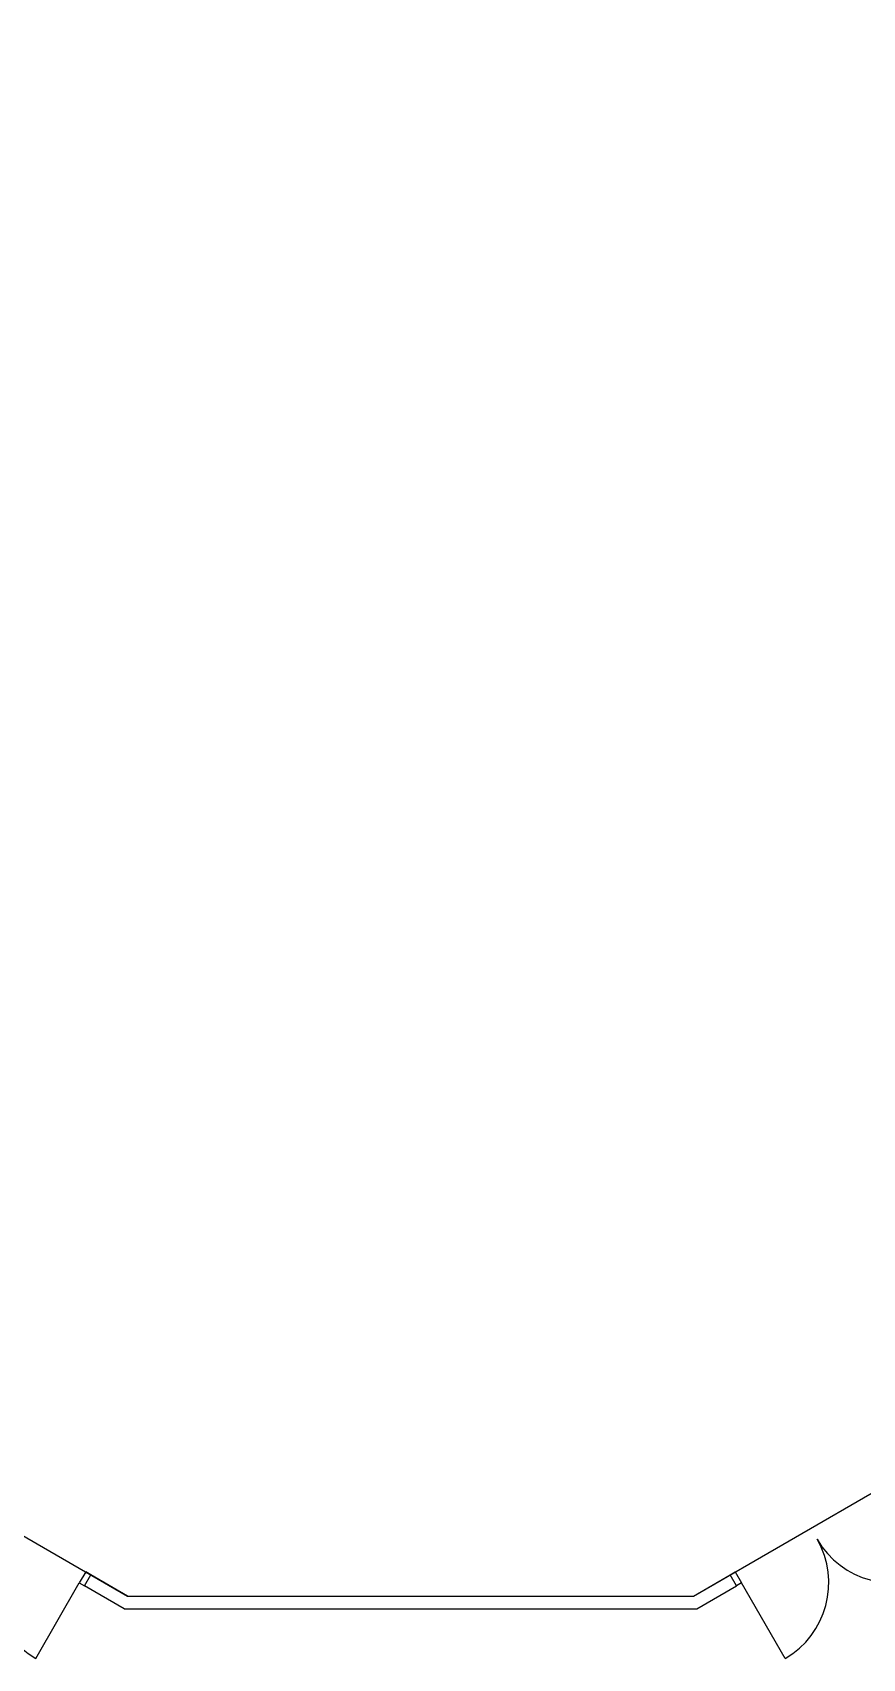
# Model space of a CAD drawing. Header units: millimetres. Extents: x -12337 to 132498, y -9485 to 82319.
# Drawn here: x 63472 to 70612, y 56187 to 70169 of the extents above; entities that cross this region are included whole.
import ezdxf

# ---------------------------------------------------------------- set-up
doc = ezdxf.new("R2010")
doc.units = ezdxf.units.MM
for name, color, linetype in [('Basement 1 - Doors Windows and Openings', 7, 'Continuous'), ('Basement 1 - Spaces and Zones', 7, 'Continuous'), ('Basement 1 - Walls', 7, 'Continuous')]:
    doc.layers.add(name, color=color, linetype=linetype)

msp = doc.modelspace()

# ---------------------------------------------------------------- linework, layer by layer
at = {"layer": 'Basement 1 - Doors Windows and Openings', "color": 1, "linetype": 'Continuous', "lineweight": -3}
for p, q in [((63499, 56187, 2700), (63874, 56837, 2700)), ((69947, 56187, 2700), (69572, 56837, 2700))]:
    msp.add_line(p, q, dxfattribs=at)
at = {"layer": 'Basement 1 - Doors Windows and Openings', "color": 1, "linetype": 'Continuous', "lineweight": -3, "elevation": 2700}
for points in [[(63918, 56812), (63973, 56907), (63929, 56932), (63874, 56837), (63918, 56812)], [(69529, 56812), (69474, 56907), (69517, 56932), (69572, 56837), (69529, 56812)]]:
    msp.add_lwpolyline(points, dxfattribs=at)
at = {"layer": 'Basement 1 - Doors Windows and Openings', "color": 1, "linetype": 'Continuous', "lineweight": -3}
for centre, start, end in [((63874, 56837, 2700), 150, 240), ((69572, 56837, 2700), 300, 30), ((70871, 57587, 2700), 210, 300)]:
    msp.add_arc(centre, 750, start, end, dxfattribs=at)
at = {"layer": 'Basement 1 - Spaces and Zones', "color": 10, "linetype": 'Continuous', "elevation": 2700}
msp.add_lwpolyline([(63238, 72334), (63238, 71584), (62028, 71584), (62028, 58030), (64289, 56724), (69157, 56724), (71628, 58151), (71628, 71759), (70528, 71759), (70528, 72334), (69238, 72334), (69238, 70464), (64528, 70464), (64528, 72334), (63238, 72334)], close=True, dxfattribs=at)
at = {"layer": 'Basement 1 - Walls', "color": 3, "linetype": 'Continuous'}
for p, q in [((63918, 56812), (63973, 56907)), ((64289, 56724), (63973, 56907)), ((69157, 56724), (69474, 56907)), ((69529, 56812), (69474, 56907)), ((64260, 56614), (63918, 56812)), ((69187, 56614), (69529, 56812)), ((64289, 56724), (69157, 56724)), ((64260, 56614), (69187, 56614))]:
    msp.add_line(p, q, dxfattribs=at)

doc.saveas('drawing.dxf')
